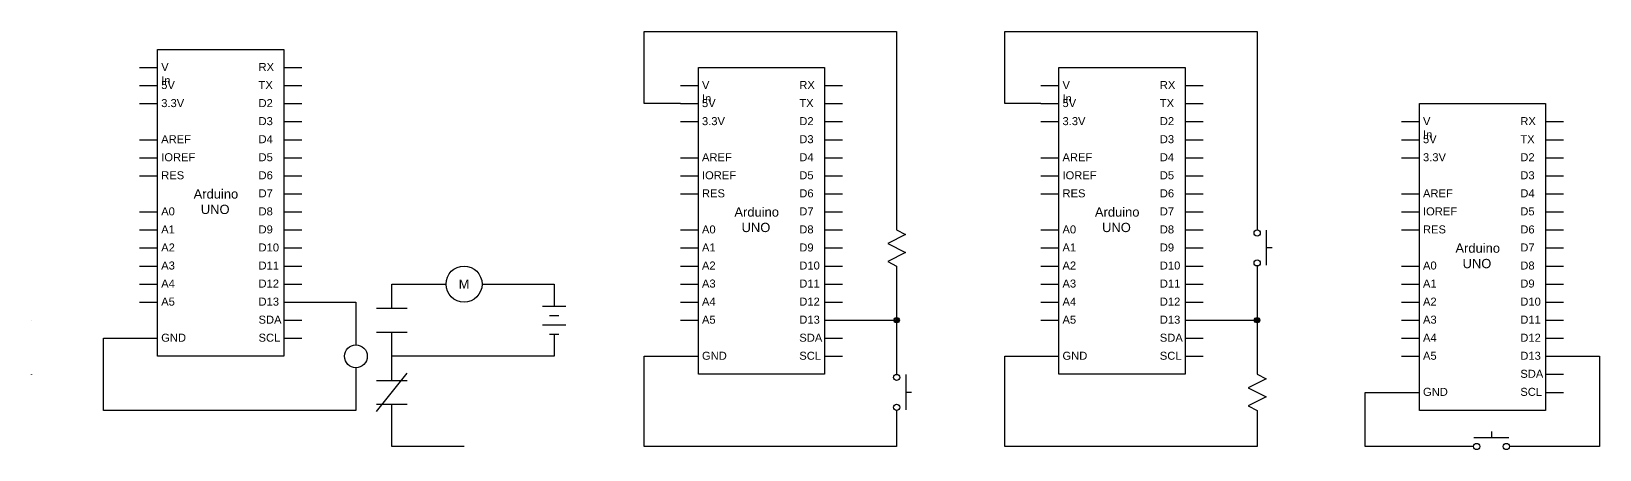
# Model space of a CAD drawing. Header units: millimetres. Extents: x 50 to 4100, y 48 to 290.
# Drawn here: x 1160 to 2030, y 48 to 280 of the extents above; entities that cross this region are included whole.
import ezdxf
from ezdxf.enums import TextEntityAlignment as Align

# ---------------------------------------------------------------- set-up
doc = ezdxf.new("R2010")
doc.units = ezdxf.units.MM
doc.layers.add('SYMS', color=7, linetype='Continuous')
doc.layers.add('WIRES', color=7, linetype='Continuous')
doc.styles.get("Standard").update_dxf_attribs({"font": 'arial.ttf'})
doc.styles.add('WD', font='romans.shx')

# ---------------------------------------------------------------- blocks, each defined once
blk = doc.blocks.new('WDDOT')
for radius in [0.03, 0.0187, 0.00929]:
    blk.add_circle((0, 0), radius)
blk = doc.blocks.new('HCR1')
blk.add_circle((0, 0), 0.156)
at = {"style": 'WD'}
for tag, width, p in [('INST', 0.7, (0.006, 0.528)), ('LOC', 0.7, (0.006, 0.359)), ('TAG1', 0.9, (0, 0.202))]:
    blk.add_attdef(tag, text='', height=0.125, dxfattribs=dict(at, width=width)).set_placement(p, align=Align.CENTER)
at = {"style": 'WD', "flags": 1}
for tag, p in [('X4TERM01', (-0.156, 0)), ('X1TERM02', (0.156, 0))]:
    blk.add_attdef(tag, p, '', height=0.0125, dxfattribs=at)
at = {"linetype": 'Continuous', "style": 'WD', "flags": 9}
blk.add_attdef('ASSYCODE', text='', height=0.01, dxfattribs=at).set_placement((0, 0.125), align=Align.CENTER)
at = {"style": 'WD', "flags": 9}
blk.add_attdef('FAMILY', text='', height=0.01, dxfattribs=at).set_placement((-0.005, 0.17), align=Align.CENTER)
at = {"linetype": 'Continuous', "style": 'WD', "flags": 1}
for tag, p in [('MFG', (0, 0.14)), ('CAT', (0, 0.159))]:
    blk.add_attdef(tag, text='', height=0.01, dxfattribs=at).set_placement(p, align=Align.MIDDLE)
at = {"style": 'WD'}
for tag, p, width in [('DESC1', (1.126, 0.076), 0.9), ('DESC2', (1.126, -0.081), 0.9), ('DESC3', (1.126, -0.237), 0.9), ('XREFNO', (1.359, -0.393), 0.8), ('XREFNC', (1.359, -0.549), 0.8)]:
    blk.add_attdef(tag, p, '', height=0.125, dxfattribs=dict(at, width=width))
at = {"linetype": 'Continuous', "style": 'WD'}
blk.add_attdef('TERM01', text='', height=0.125, dxfattribs=at).set_placement((-0.2, -0.066), align=Align.TOP_RIGHT)
blk.add_attdef('TERM02', text='', height=0.125, dxfattribs=at).set_placement((0.2, -0.066), align=Align.TOP_LEFT)
at = {"style": 'WD', "width": 0.8, "flags": 8}
for tag, p in [('NO', (1.126, -0.393)), ('NC', (1.126, -0.549))]:
    blk.add_attdef(tag, p, '', height=0.125, dxfattribs=at)
blk = doc.blocks.new('HCR21')
at = {"linetype": 'Continuous'}
for p, q in [((-0.0625, 0.08), (-0.0625, -0.08)), ((0.0625, 0.08), (0.0625, -0.08))]:
    blk.add_line(p, q, dxfattribs=at)
at = {"style": 'WD'}
for tag, width, p in [('INST', 0.7, (0, 0.4508)), ('LOC', 0.7, (0, 0.2812)), ('TAG2', 0.9, (0, 0.125)), ('XREF', 0.7, (0, -0.2975)), ('DESC1', 0.7, (0, -0.4495)), ('DESC2', 0.7, (0, -0.5968)), ('DESC3', 0.7, (0, -0.7442))]:
    blk.add_attdef(tag, text='', height=0.125, dxfattribs=dict(at, width=width)).set_placement(p, align=Align.CENTER)
for tag, p in [('X2LINK', (0, 0.125)), ('X8LINK', (0, -0.125))]:
    blk.add_attdef(tag, p, '', height=0.01, dxfattribs=at)
for tag, p, height, flags in [('X4TERM01', (-0.0625, 0), 0.0125, 1), ('X1TERM02', (0.0625, 0), 0.0125, 1), ('CONTACT', (0.0973, 0.0363), 0.01, 1), ('FAMILY', (0.0973, 0.0529), 0.01, 9)]:
    blk.add_attdef(tag, p, '', height=height, dxfattribs=dict(at, flags=flags))
at = {"linetype": 'Continuous', "style": 'WD', "flags": 8}
blk.add_attdef('TERM01', text='', height=0.125, dxfattribs=at).set_placement((-0.125, -0.0158), align=Align.TOP_RIGHT)
blk.add_attdef('TERM02', text='', height=0.125, dxfattribs=at).set_placement((0.125, -0.0158), align=Align.TOP_LEFT)
blk = doc.blocks.new('HCR22')
at = {"linetype": 'Continuous'}
for p, q in [((-0.1, 0.08), (0.1, -0.08)), ((-0.0625, 0.08), (-0.0625, -0.08)), ((0.0625, 0.08), (0.0625, -0.08))]:
    blk.add_line(p, q, dxfattribs=at)
at = {"style": 'WD'}
for tag, width, p in [('INST', 0.7, (0, 0.4508)), ('LOC', 0.7, (0, 0.2812)), ('TAG2', 0.9, (0, 0.125)), ('XREF', 0.7, (0, -0.2975)), ('DESC1', 0.7, (0, -0.4495)), ('DESC2', 0.7, (0, -0.5968)), ('DESC3', 0.7, (0, -0.7442))]:
    blk.add_attdef(tag, text='', height=0.125, dxfattribs=dict(at, width=width)).set_placement(p, align=Align.CENTER)
for tag, p in [('X2LINK', (0, 0.125)), ('X8LINK', (0, -0.125))]:
    blk.add_attdef(tag, p, '', height=0.01, dxfattribs=at)
for tag, p, height, flags in [('X4TERM01', (-0.0625, 0), 0.0125, 1), ('X1TERM02', (0.0625, 0), 0.0125, 1), ('CONTACT', (0.0973, 0.0197), 0.01, 1), ('FAMILY', (0.0973, 0.0364), 0.01, 9)]:
    blk.add_attdef(tag, p, '', height=height, dxfattribs=dict(at, flags=flags))
at = {"linetype": 'Continuous', "style": 'WD', "flags": 8}
blk.add_attdef('TERM01', text='', height=0.125, dxfattribs=at).set_placement((-0.125, -0.0158), align=Align.TOP_RIGHT)
blk.add_attdef('TERM02', text='', height=0.125, dxfattribs=at).set_placement((0.125, -0.0158), align=Align.TOP_LEFT)
blk = doc.blocks.new('HBA1')
for p, q in [((-0.094, 0.031), (-0.094, -0.031)), ((-0.031, 0.078), (-0.031, -0.078)), ((0.031, 0.031), (0.031, -0.031)), ((0.094, 0.078), (0.094, -0.078))]:
    blk.add_line(p, q)
at = {"style": 'WD'}
for tag, width, p in [('INST', 0.7, (0.006, 0.466)), ('LOC', 0.7, (0.006, 0.296)), ('TAG1', 0.9, (0, 0.14)), ('RATING1', 0.9, (0.006, -0.219)), ('DESC1', 0.7, (0, -0.375)), ('DESC2', 0.7, (0, -0.531))]:
    blk.add_attdef(tag, text='', height=0.125, dxfattribs=dict(at, width=width)).set_placement(p, align=Align.CENTER)
at = {"style": 'WD', "flags": 9}
blk.add_attdef('FAMILY', text='', height=0.01, dxfattribs=at).set_placement((-0.005, 0.107), align=Align.CENTER)
at = {"linetype": 'Continuous', "style": 'WD'}
blk.add_attdef('TERM01', text='', height=0.125, dxfattribs=at).set_placement((-0.122, 0.09), align=Align.TOP_RIGHT)
at = {"style": 'WD', "flags": 1}
for tag, p in [('X4TERM01', (-0.094, 0)), ('X1TERM02', (0.094, 0))]:
    blk.add_attdef(tag, p, '', height=0.0125, dxfattribs=at)
at = {"linetype": 'Continuous', "style": 'WD', "flags": 9}
blk.add_attdef('ASSYCODE', text='', height=0.01, dxfattribs=at).set_placement((0.001, 0.059), align=Align.CENTER)
at = {"linetype": 'Continuous', "style": 'WD', "flags": 1}
for tag, p in [('MFG', (0, 0.078)), ('CAT', (0, 0.097))]:
    blk.add_attdef(tag, text='', height=0.01, dxfattribs=at).set_placement(p, align=Align.MIDDLE)
at = {"linetype": 'Continuous', "style": 'WD'}
blk.add_attdef('TERM02', text='', height=0.125, dxfattribs=at).set_placement((0.122, 0.09), align=Align.TOP_LEFT)
blk = doc.blocks.new('HRE1')
for p, q in [((-0.125, 0), (-0.094, 0.062)), ((-0.094, 0.062), (-0.031, -0.062)), ((-0.031, -0.062), (0.031, 0.062)), ((0.031, 0.062), (0.094, -0.062)), ((0.094, -0.062), (0.125, 0))]:
    blk.add_line(p, q)
at = {"style": 'WD'}
for tag, width, p in [('INST', 0.7, (0, 0.888)), ('LOC', 0.7, (0, 0.719)), ('DESC1', 0.7, (0, 0.562)), ('DESC2', 0.7, (0, 0.406)), ('RATING1', 0.9, (0.006, 0.094))]:
    blk.add_attdef(tag, text='', height=0.125, dxfattribs=dict(at, width=width)).set_placement(p, align=Align.CENTER)
blk.add_attdef('TAG1', text='', height=0.125, dxfattribs=at).set_placement((0, 0.25), align=Align.CENTER)
for tag, p, height, flags in [('FAMILY', (0.205, 0.152), 0.01, 9), ('X4TERM01', (-0.125, 0), 0.0125, 1), ('X1TERM02', (0.125, 0), 0.0125, 1)]:
    blk.add_attdef(tag, p, '', height=height, dxfattribs=dict(at, flags=flags))
at = {"linetype": 'Continuous', "style": 'WD', "flags": 9}
for tag, p in [('CAT', (0.23, 0.108)), ('ASSYCODE', (0.219, 0.062)), ('MFG', (0.228, 0.089))]:
    blk.add_attdef(tag, text='', height=0.01, dxfattribs=at).set_placement(p, align=Align.CENTER)
at = {"linetype": 'Continuous', "style": 'WD', "flags": 8}
blk.add_attdef('TERM01', text='', height=0.125, dxfattribs=at).set_placement((-0.219, -0.031), align=Align.TOP_RIGHT)
blk.add_attdef('TERM02', text='', height=0.125, dxfattribs=at).set_placement((0.219, -0.031), align=Align.TOP_LEFT)
at = {"style": 'WD', "width": 0.9}
blk.add_attdef('RATING2', text='', height=0.125, dxfattribs=at).set_placement((0.006, -0.188), align=Align.TOP_CENTER)
blk = doc.blocks.new('HPB11')
for p, q in [((-0.185, 0.094), (0.18, 0.094)), ((0, 0.156), (0, 0.094))]:
    blk.add_line(p, q)
for centre in [(-0.155, 0), (0.155, 0)]:
    blk.add_circle(centre, 0.0322)
at = {"style": 'WD', "width": 0.7}
for tag, p in [('INST', (0, 0.826)), ('LOC', (0, 0.656)), ('DESC1', (0, 0.5)), ('DESC2', (0, 0.344)), ('XREF', (0, -0.219))]:
    blk.add_attdef(tag, text='', height=0.125, dxfattribs=at).set_placement(p, align=Align.CENTER)
at = {"style": 'WD'}
blk.add_attdef('TAG1', text='', height=0.125, dxfattribs=at).set_placement((0, 0.188), align=Align.CENTER)
for tag, p in [('X2LINK', (0, 0.219)), ('X8LINK', (0, 0))]:
    blk.add_attdef(tag, p, '', height=0.01, dxfattribs=at)
for tag, p, height, flags in [('X4TERM01', (-0.188, 0), 0.0125, 1), ('X1TERM02', (0.188, 0), 0.0125, 1), ('FAMILY', (0.205, 0.152), 0.01, 9), ('CONTACT', (0.205, 0.136), 0.01, 1)]:
    blk.add_attdef(tag, p, '', height=height, dxfattribs=dict(at, flags=flags))
at = {"linetype": 'Continuous', "style": 'WD', "flags": 9}
for tag, p in [('ASSYCODE', (0.23, 0.071)), ('MFG', (0.228, 0.089)), ('CAT', (0.23, 0.108))]:
    blk.add_attdef(tag, text='', height=0.01, dxfattribs=at).set_placement(p, align=Align.CENTER)
at = {"linetype": 'Continuous', "style": 'WD', "flags": 8}
blk.add_attdef('TERM01', text='', height=0.125, dxfattribs=at).set_placement((-0.25, -0.031), align=Align.TOP_RIGHT)
blk.add_attdef('TERM02', text='', height=0.125, dxfattribs=at).set_placement((0.25, -0.031), align=Align.TOP_LEFT)

msp = doc.modelspace()

# ---------------------------------------------------------------- linework, layer by layer
for points in [[(1230, 270), (1300, 270), (1300, 100), (1230, 100)], [(1530, 260), (1600, 260), (1600, 90), (1530, 90)], [(1730, 260), (1800, 260), (1800, 90), (1730, 90)], [(1930, 240), (2000, 240), (2000, 70), (1930, 70)]]:
    msp.add_lwpolyline(points, close=True)
msp.add_circle((1400, 140), 10)
at = {"layer": 'WIRES'}
for p, q in [((1500, 240), (1500, 280)), ((1500, 280), (1640, 280)), ((1640, 280), (1640, 170)), ((1700, 240), (1700, 280)), ((1700, 280), (1840, 280)), ((1840, 280), (1840, 170)), ((1220, 260), (1230, 260)), ((1300, 260), (1310, 260)), ((1220, 250), (1230, 250)), ((1300, 250), (1310, 250)), ((1520, 250), (1530, 250)), ((1600, 250), (1610, 250)), ((1720, 250), (1730, 250)), ((1800, 250), (1810, 250)), ((1220, 240), (1230, 240)), ((1300, 240), (1310, 240)), ((1520, 240), (1500, 240)), ((1520, 240), (1530, 240)), ((1600, 240), (1610, 240)), ((1720, 240), (1700, 240)), ((1720, 240), (1730, 240)), ((1800, 240), (1810, 240)), ((1300, 230), (1310, 230)), ((1520, 230), (1530, 230)), ((1600, 230), (1610, 230)), ((1720, 230), (1730, 230)), ((1800, 230), (1810, 230)), ((1920, 230), (1930, 230)), ((2000, 230), (2010, 230)), ((1220, 220), (1230, 220)), ((1300, 220), (1310, 220)), ((1600, 220), (1610, 220)), ((1800, 220), (1810, 220)), ((1920, 220), (1930, 220)), ((2000, 220), (2010, 220)), ((1220, 210), (1230, 210)), ((1300, 210), (1310, 210)), ((1520, 210), (1530, 210)), ((1600, 210), (1610, 210)), ((1720, 210), (1730, 210)), ((1800, 210), (1810, 210)), ((1920, 210), (1930, 210)), ((2000, 210), (2010, 210)), ((1220, 200), (1230, 200)), ((1300, 200), (1310, 200)), ((1520, 200), (1530, 200)), ((1600, 200), (1610, 200)), ((1720, 200), (1730, 200)), ((1800, 200), (1810, 200)), ((2000, 200), (2010, 200)), ((1300, 190), (1310, 190)), ((1520, 190), (1530, 190)), ((1600, 190), (1610, 190)), ((1720, 190), (1730, 190)), ((1800, 190), (1810, 190)), ((1920, 190), (1930, 190)), ((2000, 190), (2010, 190)), ((1220, 180), (1230, 180)), ((1300, 180), (1310, 180)), ((1600, 180), (1610, 180)), ((1800, 180), (1810, 180)), ((1920, 180), (1930, 180)), ((2000, 180), (2010, 180)), ((1220, 170), (1230, 170)), ((1300, 170), (1310, 170)), ((1520, 170), (1530, 170)), ((1600, 170), (1610, 170)), ((1720, 170), (1730, 170)), ((1800, 170), (1810, 170)), ((1920, 170), (1930, 170)), ((2000, 170), (2010, 170)), ((1220, 160), (1230, 160)), ((1300, 160), (1310, 160)), ((1520, 160), (1530, 160)), ((1600, 160), (1610, 160)), ((1720, 160), (1730, 160)), ((1800, 160), (1810, 160)), ((2000, 160), (2010, 160)), ((1220, 150), (1230, 150)), ((1300, 150), (1310, 150)), ((1520, 150), (1530, 150)), ((1600, 150), (1610, 150)), ((1640, 150), (1640, 90)), ((1720, 150), (1730, 150)), ((1800, 150), (1810, 150)), ((1840, 150), (1840, 90)), ((1920, 150), (1930, 150)), ((2000, 150), (2010, 150)), ((1220, 140), (1230, 140)), ((1300, 140), (1310, 140)), ((1360, 140), (1390, 140)), ((1360, 126.62), (1360, 140)), ((1410, 140), (1450, 140)), ((1450, 140), (1450, 127.78)), ((1520, 140), (1530, 140)), ((1600, 140), (1610, 140)), ((1720, 140), (1730, 140)), ((1800, 140), (1810, 140)), ((1920, 140), (1930, 140)), ((2000, 140), (2010, 140)), ((1220, 130), (1230, 130)), ((1300, 130), (1310, 130)), ((1310, 130), (1340, 130)), ((1340, 130), (1340, 106.35)), ((1520, 130), (1530, 130)), ((1600, 130), (1610, 130)), ((1720, 130), (1730, 130)), ((1800, 130), (1810, 130)), ((1920, 130), (1930, 130)), ((2000, 130), (2010, 130)), ((1300, 120), (1310, 120)), ((1360, 86.62), (1360, 113.38)), ((1520, 120), (1530, 120)), ((1600, 120), (1610, 120)), ((1610, 120), (1640, 120)), ((1720, 120), (1730, 120)), ((1800, 120), (1810, 120)), ((1810, 120), (1840, 120)), ((1920, 120), (1930, 120)), ((2000, 120), (2010, 120)), ((1200, 70), (1200, 110)), ((1200, 110), (1220, 110)), ((1220, 110), (1230, 110)), ((1300, 110), (1310, 110)), ((1450, 112.22), (1450, 100)), ((1600, 110), (1610, 110)), ((1800, 110), (1810, 110)), ((1920, 110), (1930, 110)), ((2000, 110), (2010, 110)), ((1450, 100), (1360, 100)), ((1500, 50), (1500, 100)), ((1500, 100), (1520, 100)), ((1520, 100), (1530, 100)), ((1600, 100), (1610, 100)), ((1700, 50), (1700, 100)), ((1700, 100), (1720, 100)), ((1720, 100), (1730, 100)), ((1800, 100), (1810, 100)), ((1920, 100), (1930, 100)), ((2000, 100), (2010, 100)), ((2010, 100), (2030, 100)), ((2030, 100), (2030, 50)), ((1340, 93.65), (1340, 70)), ((2000, 90), (2010, 90)), ((1900, 50), (1900, 80)), ((1900, 80), (1920, 80)), ((1920, 80), (1930, 80)), ((2000, 80), (2010, 80)), ((1340, 70), (1200, 70)), ((1360, 50), (1360, 73.38)), ((1640, 70), (1640, 50)), ((1840, 70), (1840, 50)), ((1400, 50), (1360, 50)), ((1640, 50), (1500, 50)), ((1840, 50), (1700, 50)), ((1960, 50), (1900, 50)), ((2030, 50), (1980, 50))]:
    msp.add_line(p, q, dxfattribs=at)

# ---------------------------------------------------------------- block references
at = {"layer": 'SYMS'}
for name, p, xscale, yscale, zscale, rotation in [('HRE1', (1640, 160), 80.00000000000007, 80.00000000000007, 80.00000000000007, 270), ('HPB11', (1840, 160), 53.33333333333334, 53.33333333333334, 53.33333333333334, 270), ('HCR21', (1360, 120), 105.9603608746906, 105.9603608746906, 105.9603608746906, 90), ('HBA1', (1450, 120), 83.01420630021813, 83.01420630021813, 83.01420630021813, 90), ('HCR22', (1360, 80), 105.9603608746906, 105.9603608746906, 105.9603608746906, 90), ('HPB11', (1640, 80), 53.33333333333334, 53.33333333333334, 53.33333333333334, 270), ('HRE1', (1840, 80), 80.00000000000007, 80.00000000000007, 80.00000000000007, 270)]:
    msp.add_blockref(name, p, dxfattribs=dict(at, xscale=xscale, yscale=yscale, zscale=zscale, rotation=rotation))
for p in [(1160, 120), (1360, 100), (1160, 90)]:
    msp.add_blockref('WDDOT', p, dxfattribs=at)
for name, p, xscale, yscale, zscale in [('WDDOT', (1640, 120), 49.9999999999981, 49.9999999999981, 49.9999999999981), ('WDDOT', (1840, 120), 49.9999999999981, 49.9999999999981, 49.9999999999981), ('HCR1', (1340, 100), 40.60839013100598, 40.60839013100598, 40.60839013100598), ('HPB11', (1970, 50), 53.33333333333334, 53.33333333333334, 53.33333333333334)]:
    msp.add_blockref(name, p, dxfattribs=dict(at, xscale=xscale, yscale=yscale, zscale=zscale))

# ---------------------------------------------------------------- texts
at = {"attachment_point": 1}
for s, width, gutter_width, heights, insert, char_height in [('V In', 10.1612, 22.2, [4.24], (1232, 262.5), 4.439), ('RX', 10.1612, 22.2, [4.24], (1286, 262.5), 4.439), ('5V', 10.1612, 22.2, [4.24], (1232, 252.5), 4.439), ('TX', 10.1612, 22.2, [4.24], (1286, 252.5), 4.439), ('V In', 10.1612, 22.2, [4.24], (1532, 252.5), 4.439), ('RX', 10.1612, 22.2, [4.24], (1586, 252.5), 4.439), ('V In', 10.1612, 22.2, [4.24], (1732, 252.5), 4.439), ('RX', 10.1612, 22.2, [4.24], (1786, 252.5), 4.439), ('3.3V', 10.1612, 22.2, [4.24], (1232, 242.5), 4.439), ('D2', 10.1612, 22.2, [4.24], (1286, 242.5), 4.439), ('5V', 10.1612, 22.2, [4.24], (1532, 242.5), 4.439), ('TX', 10.1612, 22.2, [4.24], (1586, 242.5), 4.439), ('5V', 10.1612, 22.2, [4.24], (1732, 242.5), 4.439), ('TX', 10.1612, 22.2, [4.24], (1786, 242.5), 4.439), ('D3', 10.1612, 22.2, [4.24], (1286, 232.5), 4.439), ('3.3V', 10.1612, 22.2, [4.24], (1532, 232.5), 4.439), ('D2', 10.1612, 22.2, [4.24], (1586, 232.5), 4.439), ('3.3V', 10.1612, 22.2, [4.24], (1732, 232.5), 4.439), ('D2', 10.1612, 22.2, [4.24], (1786, 232.5), 4.439), ('V In', 10.1612, 22.2, [4.24], (1932, 232.5), 4.439), ('RX', 10.1612, 22.2, [4.24], (1986, 232.5), 4.439), ('AREF', 10.1612, 22.2, [4.24], (1232, 222.5), 4.439), ('D4', 10.1612, 22.2, [4.24], (1286, 222.5), 4.439), ('D3', 10.1612, 22.2, [4.24], (1586, 222.5), 4.439), ('D3', 10.1612, 22.2, [4.24], (1786, 222.5), 4.439), ('5V', 10.1612, 22.2, [4.24], (1932, 222.5), 4.439), ('TX', 10.1612, 22.2, [4.24], (1986, 222.5), 4.439), ('IOREF', 10.1612, 22.2, [4.24], (1232, 212.5), 4.439), ('D5', 10.1612, 22.2, [4.24], (1286, 212.5), 4.439), ('AREF', 10.1612, 22.2, [4.24], (1532, 212.5), 4.439), ('D4', 10.1612, 22.2, [4.24], (1586, 212.5), 4.439), ('AREF', 10.1612, 22.2, [4.24], (1732, 212.5), 4.439), ('D4', 10.1612, 22.2, [4.24], (1786, 212.5), 4.439), ('3.3V', 10.1612, 22.2, [4.24], (1932, 212.5), 4.439), ('D2', 10.1612, 22.2, [4.24], (1986, 212.5), 4.439), ('RES', 10.1612, 22.2, [4.24], (1232, 202.5), 4.439), ('D6', 10.1612, 22.2, [4.24], (1286, 202.5), 4.439), ('IOREF', 10.1612, 22.2, [4.24], (1532, 202.5), 4.439), ('D5', 10.1612, 22.2, [4.24], (1586, 202.5), 4.439), ('IOREF', 10.1612, 22.2, [4.24], (1732, 202.5), 4.439), ('D5', 10.1612, 22.2, [4.24], (1786, 202.5), 4.439), ('D3', 10.1612, 22.2, [4.24], (1986, 202.5), 4.439), ('Arduino\\P  UNO', 71.7694, 25.68, [0], (1250, 192.5), 5.135), ('D7', 10.1612, 22.2, [4.24], (1286, 192.5), 4.439), ('RES', 10.1612, 22.2, [4.24], (1532, 192.5), 4.439), ('D6', 10.1612, 22.2, [4.24], (1586, 192.5), 4.439), ('RES', 10.1612, 22.2, [4.24], (1732, 192.5), 4.439), ('D6', 10.1612, 22.2, [4.24], (1786, 192.5), 4.439), ('AREF', 10.1612, 22.2, [4.24], (1932, 192.5), 4.439), ('D4', 10.1612, 22.2, [4.24], (1986, 192.5), 4.439), ('Arduino\\P  UNO', 71.7694, 25.68, [0], (1550, 182.5), 5.135), ('Arduino\\P  UNO', 71.7694, 25.68, [0], (1750, 182.5), 5.135), ('A0', 10.1612, 22.2, [4.24], (1232, 182.5), 4.439), ('D8', 10.1612, 22.2, [4.24], (1286, 182.5), 4.439), ('D7', 10.1612, 22.2, [4.24], (1586, 182.5), 4.439), ('D7', 10.1612, 22.2, [4.24], (1786, 182.5), 4.439), ('IOREF', 10.1612, 22.2, [4.24], (1932, 182.5), 4.439), ('D5', 10.1612, 22.2, [4.24], (1986, 182.5), 4.439), ('A1', 10.1612, 22.2, [4.24], (1232, 172.5), 4.439), ('D9', 10.1612, 22.2, [4.24], (1286, 172.5), 4.439), ('A0', 10.1612, 22.2, [4.24], (1532, 172.5), 4.439), ('D8', 10.1612, 22.2, [4.24], (1586, 172.5), 4.439), ('A0', 10.1612, 22.2, [4.24], (1732, 172.5), 4.439), ('D8', 10.1612, 22.2, [4.24], (1786, 172.5), 4.439), ('RES', 10.1612, 22.2, [4.24], (1932, 172.5), 4.439), ('D6', 10.1612, 22.2, [4.24], (1986, 172.5), 4.439), ('A2', 10.1612, 22.2, [4.24], (1232, 162.5), 4.439), ('D10', 9.8474, 22.2, [4.24], (1286, 162.5), 4.439), ('A1', 10.1612, 22.2, [4.24], (1532, 162.5), 4.439), ('D9', 10.1612, 22.2, [4.24], (1586, 162.5), 4.439), ('A1', 10.1612, 22.2, [4.24], (1732, 162.5), 4.439), ('D9', 10.1612, 22.2, [4.24], (1786, 162.5), 4.439), ('Arduino\\P  UNO', 71.7694, 25.68, [0], (1950, 162.5), 5.135), ('D7', 10.1612, 22.2, [4.24], (1986, 162.5), 4.439), ('A3', 10.1612, 22.2, [4.24], (1232, 152.5), 4.439), ('D11', 9.8474, 22.2, [4.24], (1286, 152.5), 4.439), ('A2', 10.1612, 22.2, [4.24], (1532, 152.5), 4.439), ('D10', 9.8474, 22.2, [4.24], (1586, 152.5), 4.439), ('A2', 10.1612, 22.2, [4.24], (1732, 152.5), 4.439), ('D10', 9.8474, 22.2, [4.24], (1786, 152.5), 4.439), ('A0', 10.1612, 22.2, [4.24], (1932, 152.5), 4.439), ('D8', 10.1612, 22.2, [4.24], (1986, 152.5), 4.439), ('A4', 10.1612, 22.2, [4.24], (1232, 142.5), 4.439), ('D12', 10.1612, 22.2, [4.24], (1286, 142.5), 4.439), ('\\pxqc;M', 5, 12.5, [0], (1397.5, 142.5), 5), ('A3', 10.1612, 22.2, [4.24], (1532, 142.5), 4.439), ('D11', 9.8474, 22.2, [4.24], (1586, 142.5), 4.439), ('A3', 10.1612, 22.2, [4.24], (1732, 142.5), 4.439), ('D11', 9.8474, 22.2, [4.24], (1786, 142.5), 4.439), ('A1', 10.1612, 22.2, [4.24], (1932, 142.5), 4.439), ('D9', 10.1612, 22.2, [4.24], (1986, 142.5), 4.439), ('A5', 10.1612, 22.2, [4.24], (1232, 132.5), 4.439), ('D13', 10.1612, 22.2, [4.24], (1286, 132.5), 4.439), ('A4', 10.1612, 22.2, [4.24], (1532, 132.5), 4.439), ('D12', 10.1612, 22.2, [4.24], (1586, 132.5), 4.439), ('A4', 10.1612, 22.2, [4.24], (1732, 132.5), 4.439), ('D12', 10.1612, 22.2, [4.24], (1786, 132.5), 4.439), ('A2', 10.1612, 22.2, [4.24], (1932, 132.5), 4.439), ('D10', 9.8474, 22.2, [4.24], (1986, 132.5), 4.439), ('SDA', 10.1612, 22.2, [4.24], (1286, 122.5), 4.439), ('A5', 10.1612, 22.2, [4.24], (1532, 122.5), 4.439), ('D13', 10.1612, 22.2, [4.24], (1586, 122.5), 4.439), ('A5', 10.1612, 22.2, [4.24], (1732, 122.5), 4.439), ('D13', 10.1612, 22.2, [4.24], (1786, 122.5), 4.439), ('A3', 10.1612, 22.2, [4.24], (1932, 122.5), 4.439), ('D11', 9.8474, 22.2, [4.24], (1986, 122.5), 4.439), ('GND', 10.1612, 22.2, [4.24], (1232, 112.5), 4.439), ('SCL', 10.1612, 22.2, [4.24], (1286, 112.5), 4.439), ('SDA', 10.1612, 22.2, [4.24], (1586, 112.5), 4.439), ('SDA', 10.1612, 22.2, [4.24], (1786, 112.5), 4.439), ('A4', 10.1612, 22.2, [4.24], (1932, 112.5), 4.439), ('D12', 10.1612, 22.2, [4.24], (1986, 112.5), 4.439), ('GND', 10.1612, 22.2, [4.24], (1532, 102.5), 4.439), ('SCL', 10.1612, 22.2, [4.24], (1586, 102.5), 4.439), ('GND', 10.1612, 22.2, [4.24], (1732, 102.5), 4.439), ('SCL', 10.1612, 22.2, [4.24], (1786, 102.5), 4.439), ('A5', 10.1612, 22.2, [4.24], (1932, 102.5), 4.439), ('D13', 10.1612, 22.2, [4.24], (1986, 102.5), 4.439), ('SDA', 10.1612, 22.2, [4.24], (1986, 92.5), 4.439), ('GND', 10.1612, 22.2, [4.24], (1932, 82.5), 4.439), ('SCL', 10.1612, 22.2, [4.24], (1986, 82.5), 4.439)]:
    msp.add_mtext_dynamic_manual_height_columns(s, width=width, gutter_width=gutter_width, heights=heights, dxfattribs=dict(at, insert=insert, char_height=char_height))

doc.saveas('drawing.dxf')
